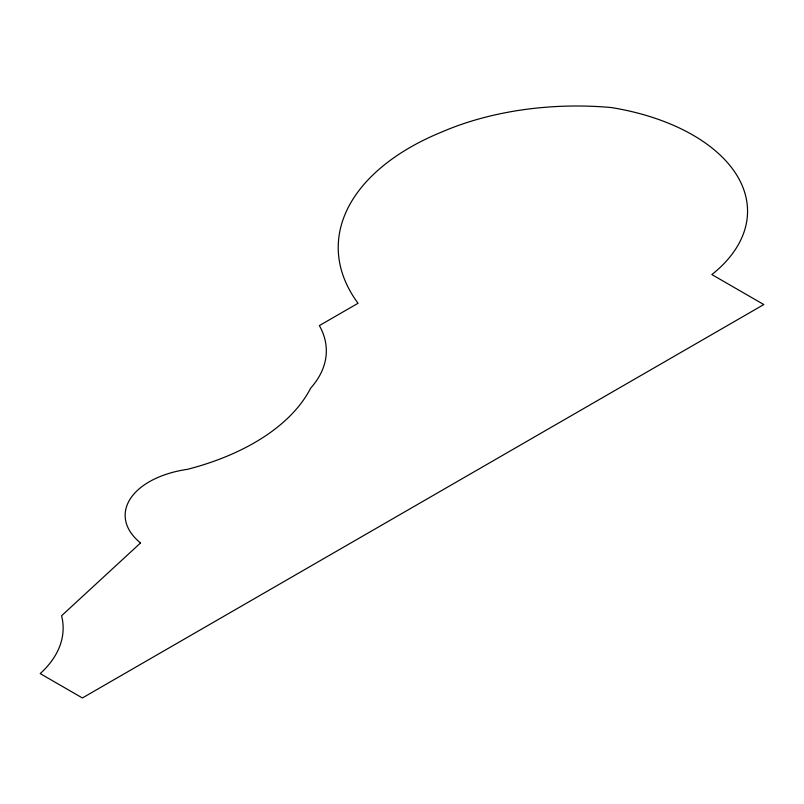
<?xml version="1.0" encoding="UTF-8"?>
<svg xmlns="http://www.w3.org/2000/svg" width="804" height="804" viewBox="0 0 804 804"><rect width="100%" height="100%" fill="white"/><g stroke="black" fill="none" stroke-linecap="round" stroke-linejoin="round"><path stroke-width="1.21" d="M140.539 542.951L61.576 615.764A146.871 84.792 0 0 1 40.2 673.601L82.39 697.962L763.8 304.555L711.862 274.566A186.468 107.656 0 0 0 611.291 107.545A224.658 129.705 0 0 0 442.572 131.675A245.079 141.494 0 0 0 358.051 303.259L319.359 325.6A140.891 81.345 0 0 1 310.666 388.131A223.221 128.871 0 0 1 187.443 469.335A82.098 47.396 0 0 0 140.539 542.951"/></g></svg>
